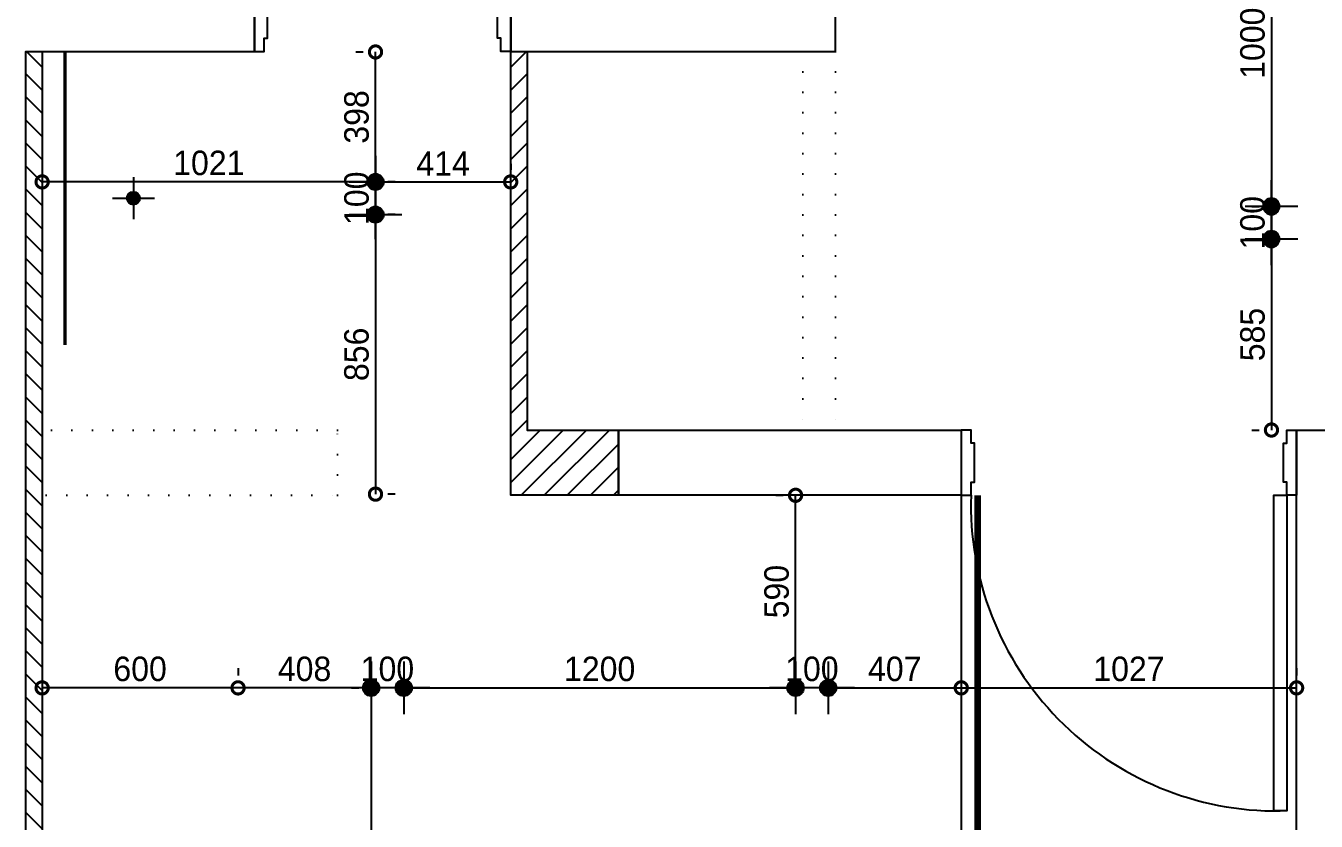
# Model space of a CAD drawing. Header units: inches. Extents: x 15866 to 103813, y -56635 to -28561.
# Drawn here: x 41414 to 45366, y -37621 to -35184 of the extents above; entities that cross this region are included whole.
import ezdxf

# ---------------------------------------------------------------- set-up
doc = ezdxf.new("R2010")
doc.units = ezdxf.units.IN
doc.header["$LTSCALE"] = 50
doc.header["$MEASUREMENT"] = 0
doc.linetypes.add('DOT', pattern=[0.25, 0, -0.25])
doc.linetypes.add('HID', pattern=[2.5, 1.5, -1])
for name, color, linetype in [('03-WAL NEW', 3, 'Continuous'), ('06-LIGHT', 4, 'Continuous'), ('07-DIM WAL', 5, 'Continuous'), ('2-con', 2, 'Continuous'), ('3.기호.계단선', 30, 'Continuous'), ('CEIL-LIGHT', 7, 'Continuous'), ('CO-DO-FR', 7, 'Continuous'), ('CO-DOOR', 8, 'Continuous'), ('RC-LIGHT', 7, 'Continuous')]:
    doc.layers.add(name, color=color, linetype=linetype)
doc.styles.add('스타일1', font='HY울릉도M.TTF')
doc.dimstyles.new('30', dxfattribs={"dimscale": 30, "dimtxt": 2.5, "dimasz": 2.5, "dimexe": 1.25, "dimexo": 2, "dimtad": 1, "dimdec": 0, "dimtxsty": '스타일1', "dimblk": 'DOTSMALL', "dimcen": 2.5, "dimclrd": 1, "dimclre": 1, "dimclrt": 7, "dimadec": 0, "dimazin": 0, "dimtfac": 1, "dimtdec": 0, "dimtix": 1, "dimtmove": 0, "dimatfit": 3, "dimldrblk": 'DOTSMALL', "dimfxl": 1.25, "dimarcsym": 0})

# ---------------------------------------------------------------- blocks, each defined once
blk = doc.blocks.new('vudausewh')
at = {"layer": '2-con'}
for p, q in [((20614, -35262.6), (20614, -35062.6)), ((19914, -40202.6), (19914, -35262.6)), ((19914, -35262.6), (20614, -35262.6)), ((21729, -36622.6), (21729, -36422.6)), ((21729, -36422.6), (22779, -36422.6)), ((22779, -36422.6), (22779, -36622.6)), ((22779, -36622.6), (21729, -36622.6))]:
    blk.add_line(p, q, dxfattribs=at)
for points in [[(21399, -35262.6), (21399, -35062.6), (21406, -35062.6)], [(21399, -35262.6), (22394, -35262.6), (22394, -35127.6), (21582, -35127.6)], [(24016, -36422.6), (24016, -40394.6), (23401, -40394.6), (23401, -40202.6), (23806, -40202.6), (23806, -36422.6), (24016, -36422.6)]]:
    blk.add_lwpolyline(points, dxfattribs=at)
at = {"layer": '3.기호.계단선', "color": 10, "linetype": 'DOT', "ltscale": 5}
for p, q in [((22294, -35262.6), (22294, -36422.6)), ((22394, -35262.6), (22394, -36422.6))]:
    blk.add_line(p, q, dxfattribs=at)
blk.add_lwpolyline([(20869, -36422.6), (19914, -36422.6), (19914, -36622.6), (20869, -36622.6)], close=True, dxfattribs=at)
blk = doc.blocks.new('cjswjdej')
at = {"layer": '03-WAL NEW'}
h = blk.add_hatch(dxfattribs=at)
h.set_pattern_fill('_USER', color=256, scale=50, angle=45, pattern_type=0)
h.set_pattern_definition([(45, (21500, 0), (-35.35534, 35.35534), [])])
h.paths.add_polyline_path([(43229, -36622.6), (42899, -36622.6), (42899, -35262.6), (42949, -35262.6), (42949, -36422.6), (43229, -36422.6)])
at = {"layer": '3.기호.계단선'}
h = blk.add_hatch(dxfattribs=at)
h.set_pattern_fill('_USER', color=256, scale=50, angle=135, pattern_type=0)
h.set_pattern_definition([(135, (22164.73, -61266.545), (-35.35534, -35.35534), [])])
h.paths.add_polyline_path([(41414, -40202.6), (41414, -35262.6), (41464, -35262.6), (41464, -40202.6)])
at = {"layer": '03-WAL NEW'}
blk.add_lwpolyline([(43229, -36622.6), (42899, -36622.6), (42899, -35262.6), (42949, -35262.6), (42949, -36422.6), (43229, -36422.6), (43229, -36622.6)], dxfattribs=at)
at = {"layer": '3.기호.계단선'}
blk.add_lwpolyline([(41414, -40202.6), (41414, -35262.6), (41464, -35262.6), (41464, -40202.6)], close=True, dxfattribs=at)
at = {"layer": 'CO-DO-FR', "color": 8}
for points in [[(42114, -35062.6), (42114, -35262.6), (42144, -35262.6), (42144, -35222.6), (42154, -35222.6), (42154, -35102.6), (42144, -35102.6), (42144, -35062.6), (42114, -35062.6)], [(42899, -35062.6), (42899, -35262.6), (42869, -35262.6), (42869, -35222.6), (42859, -35222.6), (42859, -35102.6), (42869, -35102.6), (42869, -35062.6), (42899, -35062.6)], [(44279, -36422.6), (44279, -36622.6), (44309, -36622.6), (44309, -36582.6), (44319, -36582.6), (44319, -36462.6), (44309, -36462.6), (44309, -36422.6), (44279, -36422.6)], [(45306, -36422.6), (45306, -36622.6), (45276, -36622.6), (45276, -36582.6), (45266, -36582.6), (45266, -36462.6), (45276, -36462.6), (45276, -36422.6), (45306, -36422.6)]]:
    blk.add_lwpolyline(points, close=True, dxfattribs=at)
at = {"layer": 'CO-DOOR', "color": 8}
blk.add_lwpolyline([(45236, -37589.6), (45236, -36622.6), (45276, -36622.6), (45276, -37589.6)], close=True, dxfattribs=at)
blk.add_arc((45246, -36652.1), 937.5, 178.1915, 270.6112, dxfattribs=at)
blk.add_blockref('vudausewh', (21500, 0))
blk = doc.blocks.new('1')
at = {"linetype": 'Continuous'}
h = blk.add_hatch(color=4, dxfattribs=at)
h.dxf.hatch_style = 1
edge = h.paths.add_edge_path()
edge.add_arc((11539653.5, -14273503.8), 37.5, 0, 360)
at = {"color": 1, "linetype": 'Continuous'}
for p, q in [((11539653.5, -14273637.1), (11539653.5, -14273370.5)), ((11539520.2, -14273503.8), (11539786.8, -14273503.8))]:
    blk.add_line(p, q, dxfattribs=at)
at = {"color": 4, "linetype": 'Continuous'}
for radius in [41.5, 37.5]:
    blk.add_circle((11539653.5, -14273503.8), radius, dxfattribs=at)
blk = doc.blocks.new('_DOTSMALL')
at = {"color": 0, "linetype": 'ByBlock', "const_width": 0.5}
blk.add_lwpolyline([(-0.0625, 0, 1), (0.0625, 0, 1)], format="xyb", close=True, dxfattribs=at)
blk = doc.blocks.new('*D157')
at = {"layer": '07-DIM WAL', "color": 1, "lineweight": -2, "transparency": 16777216}
for p, q in [((42485, -35837.6), (42485, -35587.6)), ((42545, -35662.6), (42522.5, -35662.6)), ((42545, -35762.6), (42522.5, -35762.6))]:
    blk.add_line(p, q, dxfattribs=at)
at = {"layer": 'Defpoints', "color": 0, "transparency": 16777216}
for p in [(42485, -35662.6), (42485, -35662.6), (42485, -35762.6)]:
    blk.add_point(p, dxfattribs=at)
at = {"layer": '07-DIM WAL', "color": 1, "lineweight": -2, "transparency": 16777216, "xscale": 75, "yscale": 75, "zscale": 75}
for p, rotation in [((42485, -35662.6), 270), ((42485, -35762.6), 90)]:
    blk.add_blockref('_DOTSMALL', p, dxfattribs=dict(at, rotation=rotation))
at = {"layer": '07-DIM WAL', "color": 7, "transparency": 16777216, "insert": (42427.2, -35712.6), "char_height": 75, "attachment_point": 5, "rotation": 90, "style": '스타일1'}
blk.add_mtext('100', dxfattribs=at)
blk = doc.blocks.new('*D176')
at = {"layer": '07-DIM WAL', "color": 1, "lineweight": -2, "transparency": 16777216}
for p, q in [((42485, -35607.2), (42485, -35625.1)), ((42899, -35607.2), (42899, -35625.1)), ((42485, -35662.6), (42899, -35662.6))]:
    blk.add_line(p, q, dxfattribs=at)
at = {"layer": 'Defpoints', "color": 0, "transparency": 16777216}
for p in [(42485, -35667.2), (42899, -35662.6), (42899, -35667.2)]:
    blk.add_point(p, dxfattribs=at)
at = {"layer": '07-DIM WAL', "color": 1, "lineweight": -2, "transparency": 16777216, "xscale": 75, "yscale": 75, "zscale": 75, "rotation": 180}
blk.add_blockref('_DOTSMALL', (42485, -35662.6), dxfattribs=at)
at = {"layer": '07-DIM WAL', "color": 1, "lineweight": -2, "transparency": 16777216, "xscale": 75, "yscale": 75, "zscale": 75}
blk.add_blockref('_DOTSMALL', (42899, -35662.6), dxfattribs=at)
at = {"layer": '07-DIM WAL', "color": 7, "transparency": 16777216, "insert": (42692, -35606.2), "char_height": 75, "attachment_point": 5, "style": '스타일1'}
blk.add_mtext('414', dxfattribs=at)
blk = doc.blocks.new('*D177')
at = {"layer": '07-DIM WAL', "color": 1, "lineweight": -2, "transparency": 16777216}
for p, q in [((41464, -35602.6), (41464, -35625.1)), ((42485, -35602.6), (42485, -35625.1)), ((42485, -35662.6), (41464, -35662.6))]:
    blk.add_line(p, q, dxfattribs=at)
at = {"layer": 'Defpoints', "color": 0, "transparency": 16777216}
for p in [(41464, -35662.6), (41464, -35662.6), (42485, -35662.6)]:
    blk.add_point(p, dxfattribs=at)
at = {"layer": '07-DIM WAL', "color": 1, "lineweight": -2, "transparency": 16777216, "xscale": 75, "yscale": 75, "zscale": 75, "rotation": 180}
blk.add_blockref('_DOTSMALL', (41464, -35662.6), dxfattribs=at)
at = {"layer": '07-DIM WAL', "color": 1, "lineweight": -2, "transparency": 16777216, "xscale": 75, "yscale": 75, "zscale": 75}
blk.add_blockref('_DOTSMALL', (42485, -35662.6), dxfattribs=at)
at = {"layer": '07-DIM WAL', "color": 7, "transparency": 16777216, "insert": (41974.5, -35604.8), "char_height": 75, "attachment_point": 5, "style": '스타일1'}
blk.add_mtext('1021', dxfattribs=at)
blk = doc.blocks.new('*D178')
at = {"layer": '07-DIM WAL', "color": 1, "lineweight": -2, "transparency": 16777216}
for p, q in [((42425, -35264.5), (42447.5, -35264.5)), ((42485, -35662.6), (42485, -35264.5)), ((42425, -35662.6), (42447.5, -35662.6))]:
    blk.add_line(p, q, dxfattribs=at)
at = {"layer": 'Defpoints', "color": 0, "transparency": 16777216}
for p in [(42485, -35264.5), (42485, -35264.5), (42485, -35662.6)]:
    blk.add_point(p, dxfattribs=at)
at = {"layer": '07-DIM WAL', "color": 1, "lineweight": -2, "transparency": 16777216, "xscale": 75, "yscale": 75, "zscale": 75}
for p, rotation in [((42485, -35264.5), 90), ((42485, -35662.6), 270)]:
    blk.add_blockref('_DOTSMALL', p, dxfattribs=dict(at, rotation=rotation))
at = {"layer": '07-DIM WAL', "color": 7, "transparency": 16777216, "insert": (42427.2, -35463.5), "char_height": 75, "attachment_point": 5, "rotation": 90, "style": '스타일1'}
blk.add_mtext('398', dxfattribs=at)
blk = doc.blocks.new('*D179')
at = {"layer": '07-DIM WAL', "color": 1, "lineweight": -2, "transparency": 16777216}
for p, q in [((42485, -35762.6), (42485, -36619)), ((42545, -35762.6), (42522.5, -35762.6)), ((42545, -36619), (42522.5, -36619))]:
    blk.add_line(p, q, dxfattribs=at)
at = {"layer": 'Defpoints', "color": 0, "transparency": 16777216}
for p in [(42485, -35762.6), (42485, -36619), (42485, -36619)]:
    blk.add_point(p, dxfattribs=at)
at = {"layer": '07-DIM WAL', "color": 1, "lineweight": -2, "transparency": 16777216, "xscale": 75, "yscale": 75, "zscale": 75}
for p, rotation in [((42485, -35762.6), 90), ((42485, -36619), 270)]:
    blk.add_blockref('_DOTSMALL', p, dxfattribs=dict(at, rotation=rotation))
at = {"layer": '07-DIM WAL', "color": 7, "transparency": 16777216, "insert": (42427.1, -36190.8), "char_height": 75, "attachment_point": 5, "rotation": 90, "style": '스타일1'}
blk.add_mtext('856', dxfattribs=at)
blk = doc.blocks.new('*D229')
at = {"layer": '07-DIM WAL', "color": 1, "lineweight": -2, "transparency": 16777216}
for p, q in [((45169, -34737.6), (45191.5, -34737.6)), ((45229, -34737.6), (45229, -35737.6)), ((45289, -35737.6), (45266.5, -35737.6))]:
    blk.add_line(p, q, dxfattribs=at)
at = {"layer": 'Defpoints', "color": 0, "transparency": 16777216}
for p in [(45229, -34737.6), (45229, -35737.6), (45229, -35737.6)]:
    blk.add_point(p, dxfattribs=at)
at = {"layer": '07-DIM WAL', "color": 1, "lineweight": -2, "transparency": 16777216, "xscale": 75, "yscale": 75, "zscale": 75}
for p, rotation in [((45229, -34737.6), 90), ((45229, -35737.6), 270)]:
    blk.add_blockref('_DOTSMALL', p, dxfattribs=dict(at, rotation=rotation))
at = {"layer": '07-DIM WAL', "color": 7, "transparency": 16777216, "insert": (45171.2, -35237.6), "char_height": 75, "attachment_point": 5, "rotation": 90, "style": '스타일1'}
blk.add_mtext('1000', dxfattribs=at)
blk = doc.blocks.new('*D230')
at = {"layer": '07-DIM WAL', "color": 1, "lineweight": -2, "transparency": 16777216}
for p, q in [((45229, -35662.6), (45229, -35912.6)), ((45169, -35737.6), (45191.5, -35737.6)), ((45169, -35837.6), (45191.5, -35837.6))]:
    blk.add_line(p, q, dxfattribs=at)
at = {"layer": 'Defpoints', "color": 0, "transparency": 16777216}
for p in [(45229, -35737.6), (45229, -35837.6), (45229, -35837.6)]:
    blk.add_point(p, dxfattribs=at)
at = {"layer": '07-DIM WAL', "color": 1, "lineweight": -2, "transparency": 16777216, "xscale": 75, "yscale": 75, "zscale": 75}
for p, rotation in [((45229, -35737.6), 270), ((45229, -35837.6), 90)]:
    blk.add_blockref('_DOTSMALL', p, dxfattribs=dict(at, rotation=rotation))
at = {"layer": '07-DIM WAL', "color": 7, "transparency": 16777216, "insert": (45171.2, -35787.6), "char_height": 75, "attachment_point": 5, "rotation": 90, "style": '스타일1'}
blk.add_mtext('100', dxfattribs=at)
blk = doc.blocks.new('*D231')
at = {"layer": '07-DIM WAL', "color": 1, "lineweight": -2, "transparency": 16777216}
for p, q in [((45169, -35837.6), (45191.5, -35837.6)), ((45229, -35837.6), (45229, -36422.6)), ((45169, -36422.6), (45191.5, -36422.6))]:
    blk.add_line(p, q, dxfattribs=at)
at = {"layer": 'Defpoints', "color": 0, "transparency": 16777216}
for p in [(45229, -35837.6), (45229, -36422.6), (45229, -36422.6)]:
    blk.add_point(p, dxfattribs=at)
at = {"layer": '07-DIM WAL', "color": 1, "lineweight": -2, "transparency": 16777216, "xscale": 75, "yscale": 75, "zscale": 75}
for p, rotation in [((45229, -35837.6), 90), ((45229, -36422.6), 270)]:
    blk.add_blockref('_DOTSMALL', p, dxfattribs=dict(at, rotation=rotation))
at = {"layer": '07-DIM WAL', "color": 7, "transparency": 16777216, "insert": (45171.2, -36130.1), "char_height": 75, "attachment_point": 5, "rotation": 90, "style": '스타일1'}
blk.add_mtext('585', dxfattribs=at)
blk = doc.blocks.new('*D232')
at = {"layer": '07-DIM WAL', "color": 1, "lineweight": -2, "transparency": 16777216}
for p, q in [((42471.5, -37152.6), (42471.5, -37175.1)), ((42571.5, -37152.6), (42571.5, -37175.1)), ((42646.5, -37212.6), (42396.5, -37212.6))]:
    blk.add_line(p, q, dxfattribs=at)
at = {"layer": 'Defpoints', "color": 0, "transparency": 16777216}
for p in [(42471.5, -37212.6), (42471.5, -37212.6), (42571.5, -37212.6)]:
    blk.add_point(p, dxfattribs=at)
at = {"layer": '07-DIM WAL', "color": 1, "lineweight": -2, "transparency": 16777216, "xscale": 75, "yscale": 75, "zscale": 75}
blk.add_blockref('_DOTSMALL', (42471.5, -37212.6), dxfattribs=at)
at = {"layer": '07-DIM WAL', "color": 1, "lineweight": -2, "transparency": 16777216, "xscale": 75, "yscale": 75, "zscale": 75, "rotation": 180}
blk.add_blockref('_DOTSMALL', (42571.5, -37212.6), dxfattribs=at)
at = {"layer": '07-DIM WAL', "color": 7, "transparency": 16777216, "insert": (42521.5, -37154.8), "char_height": 75, "attachment_point": 5, "style": '스타일1'}
blk.add_mtext('100', dxfattribs=at)
blk = doc.blocks.new('*D234')
at = {"layer": '07-DIM WAL', "color": 1, "lineweight": -2, "transparency": 16777216}
for p, q in [((43771.5, -37152.6), (43771.5, -37175.1)), ((43871.5, -37152.6), (43871.5, -37175.1)), ((43946.5, -37212.6), (43696.5, -37212.6))]:
    blk.add_line(p, q, dxfattribs=at)
at = {"layer": 'Defpoints', "color": 0, "transparency": 16777216}
for p in [(43771.5, -37212.6), (43771.5, -37212.6), (43871.5, -37212.6)]:
    blk.add_point(p, dxfattribs=at)
at = {"layer": '07-DIM WAL', "color": 1, "lineweight": -2, "transparency": 16777216, "xscale": 75, "yscale": 75, "zscale": 75}
blk.add_blockref('_DOTSMALL', (43771.5, -37212.6), dxfattribs=at)
at = {"layer": '07-DIM WAL', "color": 1, "lineweight": -2, "transparency": 16777216, "xscale": 75, "yscale": 75, "zscale": 75, "rotation": 180}
blk.add_blockref('_DOTSMALL', (43871.5, -37212.6), dxfattribs=at)
at = {"layer": '07-DIM WAL', "color": 7, "transparency": 16777216, "insert": (43821.5, -37154.8), "char_height": 75, "attachment_point": 5, "style": '스타일1'}
blk.add_mtext('100', dxfattribs=at)
blk = doc.blocks.new('*D236')
at = {"layer": '07-DIM WAL', "color": 1, "lineweight": -2, "transparency": 16777216}
for p, q in [((42571.5, -37152.6), (42571.5, -37175.1)), ((43771.5, -37152.6), (43771.5, -37175.1)), ((42571.5, -37212.6), (43771.5, -37212.6))]:
    blk.add_line(p, q, dxfattribs=at)
at = {"layer": 'Defpoints', "color": 0, "transparency": 16777216}
for p in [(42571.5, -37212.6), (43771.5, -37212.6), (43771.5, -37212.6)]:
    blk.add_point(p, dxfattribs=at)
at = {"layer": '07-DIM WAL', "color": 1, "lineweight": -2, "transparency": 16777216, "xscale": 75, "yscale": 75, "zscale": 75, "rotation": 180}
blk.add_blockref('_DOTSMALL', (42571.5, -37212.6), dxfattribs=at)
at = {"layer": '07-DIM WAL', "color": 1, "lineweight": -2, "transparency": 16777216, "xscale": 75, "yscale": 75, "zscale": 75}
blk.add_blockref('_DOTSMALL', (43771.5, -37212.6), dxfattribs=at)
at = {"layer": '07-DIM WAL', "color": 7, "transparency": 16777216, "insert": (43171.5, -37154.8), "char_height": 75, "attachment_point": 5, "style": '스타일1'}
blk.add_mtext('1200', dxfattribs=at)
blk = doc.blocks.new('*D237')
at = {"layer": '07-DIM WAL', "color": 1, "lineweight": -2, "transparency": 16777216}
for p, q in [((42411.5, -37212.6), (42434, -37212.6)), ((42471.5, -37212.6), (42471.5, -38412.6)), ((42411.5, -38412.6), (42434, -38412.6))]:
    blk.add_line(p, q, dxfattribs=at)
at = {"layer": 'Defpoints', "color": 0, "transparency": 16777216}
for p in [(42471.5, -37212.6), (42471.5, -38412.6), (42471.5, -38412.6)]:
    blk.add_point(p, dxfattribs=at)
at = {"layer": '07-DIM WAL', "color": 1, "lineweight": -2, "transparency": 16777216, "xscale": 75, "yscale": 75, "zscale": 75}
for p, rotation in [((42471.5, -37212.6), 90), ((42471.5, -38412.6), 270)]:
    blk.add_blockref('_DOTSMALL', p, dxfattribs=dict(at, rotation=rotation))
at = {"layer": '07-DIM WAL', "color": 7, "transparency": 16777216, "insert": (42413.7, -37812.6), "char_height": 75, "attachment_point": 5, "rotation": 90, "style": '스타일1'}
blk.add_mtext('1200', dxfattribs=at)
blk = doc.blocks.new('*D251')
at = {"layer": '07-DIM WAL', "color": 1, "lineweight": -2, "transparency": 16777216}
for p, q in [((43711.5, -36622.6), (43734, -36622.6)), ((43771.5, -37212.6), (43771.5, -36622.6)), ((43711.5, -37212.6), (43734, -37212.6))]:
    blk.add_line(p, q, dxfattribs=at)
at = {"layer": 'Defpoints', "color": 0, "transparency": 16777216}
for p in [(43771.5, -36622.6), (43771.5, -36622.6), (43771.5, -37212.6)]:
    blk.add_point(p, dxfattribs=at)
at = {"layer": '07-DIM WAL', "color": 1, "lineweight": -2, "transparency": 16777216, "xscale": 75, "yscale": 75, "zscale": 75}
for p, rotation in [((43771.5, -36622.6), 90), ((43771.5, -37212.6), 270)]:
    blk.add_blockref('_DOTSMALL', p, dxfattribs=dict(at, rotation=rotation))
at = {"layer": '07-DIM WAL', "color": 7, "transparency": 16777216, "insert": (43713.7, -36917.6), "char_height": 75, "attachment_point": 5, "rotation": 90, "style": '스타일1'}
blk.add_mtext('590', dxfattribs=at)
blk = doc.blocks.new('*D252')
at = {"layer": '07-DIM WAL', "color": 1, "lineweight": -2, "transparency": 16777216}
for p, q in [((43871.5, -37152.6), (43871.5, -37175.1)), ((44279, -37152.6), (44279, -37175.1)), ((43871.5, -37212.6), (44279, -37212.6))]:
    blk.add_line(p, q, dxfattribs=at)
at = {"layer": 'Defpoints', "color": 0, "transparency": 16777216}
for p in [(43871.5, -37212.6), (44279, -37212.6), (44279, -37212.6)]:
    blk.add_point(p, dxfattribs=at)
at = {"layer": '07-DIM WAL', "color": 1, "lineweight": -2, "transparency": 16777216, "xscale": 75, "yscale": 75, "zscale": 75, "rotation": 180}
blk.add_blockref('_DOTSMALL', (43871.5, -37212.6), dxfattribs=at)
at = {"layer": '07-DIM WAL', "color": 1, "lineweight": -2, "transparency": 16777216, "xscale": 75, "yscale": 75, "zscale": 75}
blk.add_blockref('_DOTSMALL', (44279, -37212.6), dxfattribs=at)
at = {"layer": '07-DIM WAL', "color": 7, "transparency": 16777216, "insert": (44075.2, -37154.8), "char_height": 75, "attachment_point": 5, "style": '스타일1'}
blk.add_mtext('407', dxfattribs=at)
blk = doc.blocks.new('*D253')
at = {"layer": '07-DIM WAL', "color": 1, "lineweight": -2, "transparency": 16777216}
for p, q in [((44279, -37152.6), (44279, -37175.1)), ((45306, -37152.6), (45306, -37175.1)), ((44279, -37212.6), (45306, -37212.6))]:
    blk.add_line(p, q, dxfattribs=at)
at = {"layer": 'Defpoints', "color": 0, "transparency": 16777216}
for p in [(44279, -37212.6), (45306, -37212.6), (45306, -37212.6)]:
    blk.add_point(p, dxfattribs=at)
at = {"layer": '07-DIM WAL', "color": 1, "lineweight": -2, "transparency": 16777216, "xscale": 75, "yscale": 75, "zscale": 75, "rotation": 180}
blk.add_blockref('_DOTSMALL', (44279, -37212.6), dxfattribs=at)
at = {"layer": '07-DIM WAL', "color": 1, "lineweight": -2, "transparency": 16777216, "xscale": 75, "yscale": 75, "zscale": 75}
blk.add_blockref('_DOTSMALL', (45306, -37212.6), dxfattribs=at)
at = {"layer": '07-DIM WAL', "color": 7, "transparency": 16777216, "insert": (44792.5, -37154.8), "char_height": 75, "attachment_point": 5, "style": '스타일1'}
blk.add_mtext('1027', dxfattribs=at)
blk = doc.blocks.new('*D254')
at = {"layer": '07-DIM WAL', "color": 1, "lineweight": -2, "transparency": 16777216}
for p, q in [((42064, -37152.6), (42064, -37175.1)), ((42471.5, -37152.6), (42471.5, -37175.1)), ((42471.5, -37212.6), (42064, -37212.6))]:
    blk.add_line(p, q, dxfattribs=at)
at = {"layer": 'Defpoints', "color": 0, "transparency": 16777216}
for p in [(42064, -37212.6), (42064, -37212.6), (42471.5, -37212.6)]:
    blk.add_point(p, dxfattribs=at)
at = {"layer": '07-DIM WAL', "color": 1, "lineweight": -2, "transparency": 16777216, "xscale": 75, "yscale": 75, "zscale": 75, "rotation": 180}
blk.add_blockref('_DOTSMALL', (42064, -37212.6), dxfattribs=at)
at = {"layer": '07-DIM WAL', "color": 1, "lineweight": -2, "transparency": 16777216, "xscale": 75, "yscale": 75, "zscale": 75}
blk.add_blockref('_DOTSMALL', (42471.5, -37212.6), dxfattribs=at)
at = {"layer": '07-DIM WAL', "color": 7, "transparency": 16777216, "insert": (42267.7, -37154.8), "char_height": 75, "attachment_point": 5, "style": '스타일1'}
blk.add_mtext('408', dxfattribs=at)
blk = doc.blocks.new('*D255')
at = {"layer": '07-DIM WAL', "color": 1, "lineweight": -2, "transparency": 16777216}
for p, q in [((41464, -37152.6), (41464, -37175.1)), ((42064, -37152.6), (42064, -37175.1)), ((42064, -37212.6), (41464, -37212.6))]:
    blk.add_line(p, q, dxfattribs=at)
at = {"layer": 'Defpoints', "color": 0, "transparency": 16777216}
for p in [(41464, -37212.6), (41464, -37212.6), (42064, -37212.6)]:
    blk.add_point(p, dxfattribs=at)
at = {"layer": '07-DIM WAL', "color": 1, "lineweight": -2, "transparency": 16777216, "xscale": 75, "yscale": 75, "zscale": 75, "rotation": 180}
blk.add_blockref('_DOTSMALL', (41464, -37212.6), dxfattribs=at)
at = {"layer": '07-DIM WAL', "color": 1, "lineweight": -2, "transparency": 16777216, "xscale": 75, "yscale": 75, "zscale": 75}
blk.add_blockref('_DOTSMALL', (42064, -37212.6), dxfattribs=at)
at = {"layer": '07-DIM WAL', "color": 7, "transparency": 16777216, "insert": (41764, -37154.8), "char_height": 75, "attachment_point": 5, "style": '스타일1'}
blk.add_mtext('600', dxfattribs=at)

msp = doc.modelspace()

# ---------------------------------------------------------------- linework, layer by layer
at = {"layer": '06-LIGHT', "color": 10, "linetype": 'HID'}
for points, const_width in [([(41533.8, -35262.6), (41533.8, -36162.6)], 10), ([(44329, -36622.6), (44329, -40202.6)], 20)]:
    msp.add_lwpolyline(points, dxfattribs=dict(at, const_width=const_width))
at = {"layer": 'CEIL-LIGHT'}
msp.add_lwpolyline([(44279, -36622.6), (44279, -40002.6), (44901, -40002.6), (44901, -40202.6)], dxfattribs=at)

# ---------------------------------------------------------------- block references
msp.add_blockref('cjswjdej', (0, 0))
at = {"layer": 'RC-LIGHT'}
for p, xscale, yscale, zscale, rotation in [((8640981.2, 6915935.9), 0.6024096385271789, 0.6024096385271789, 0.6024096385271789, 270), ((6920540.4, 5525566.2), 0.4819277108217431, 0.4819277108217431, 0.4819277108217431, 270), ((8640981.2, 6915835.9), 0.6024096385271789, 0.6024096385271789, 0.6024096385271789, 270), ((6994070, -8635708.8), 0.6024096385271789, 0.6024096385271789, 0.6024096385271789, 179.9999999999999), ((6994170, -8635708.8), 0.6024096385271789, 0.6024096385271789, 0.6024096385271789, 179.9999999999999), ((6995370, -8635708.8), 0.6024096385271789, 0.6024096385271789, 0.6024096385271789, 179.9999999999999), ((6995470, -8635708.8), 0.6024096385271789, 0.6024096385271789, 0.6024096385271789, 179.9999999999999)]:
    msp.add_blockref('1', p, dxfattribs=dict(at, xscale=xscale, yscale=yscale, zscale=zscale, rotation=rotation))
at = {"layer": 'RC-LIGHT', "xscale": -0.6024096385271789, "yscale": 0.6024096385271789, "zscale": 0.6024096385271789}
for p in [(6996827.5, 8562758.7), (6996827.5, 8562658.7)]:
    msp.add_blockref('1', p, dxfattribs=at)

# ---------------------------------------------------------------- dimensions: what is measured, and where the dimension line sits
at = {"layer": '07-DIM WAL'}
for base, p1, p2, angle, picture, middle in [((45229, -35737.6), (45229, -34737.6), (45229, -35737.6), 90, '*D229', (45171.2, -35237.6)), ((42485, -35264.5), (42485, -35662.6), (42485, -35264.5), 90, '*D178', (42427.2, -35463.5)), ((42485, -35662.6), (42485, -35762.6), (42485, -35662.6), 270, '*D157', (42427.2, -35712.6)), ((45229, -35837.6), (45229, -35737.6), (45229, -35837.6), 90, '*D230', (45171.2, -35787.6)), ((42485, -36619), (42485, -35762.6), (42485, -36619), 90, '*D179', (42427.1, -36190.8)), ((45229, -36422.6), (45229, -35837.6), (45229, -36422.6), 90, '*D231', (45171.2, -36130.1)), ((43771.5, -36622.6), (43771.5, -37180.6), (43771.5, -36622.6), 90, '*D251', (43713.7, -36917.6)), ((42471.5, -38412.6), (42471.5, -37212.6), (42471.5, -38412.6), 90, '*D237', (42413.7, -37812.6))]:
    dim = msp.add_linear_dim(base=base, p1=p1, p2=p2, angle=angle, dimstyle='30', dxfattribs=at)
    dim.commit()
    dim.dimension.update_dxf_attribs({"geometry": picture, "text_midpoint": middle})
for base, p1, p2, picture, middle in [((41464, -35662.6), (42485, -35662.6), (41464, -35662.6), '*D177', (41974.5, -35604.8)), ((42899, -35662.6), (42485, -35667.2), (42899, -35667.2), '*D176', (42692, -35606.2)), ((41464, -37212.6), (42064, -37212.6), (41464, -37212.6), '*D255', (41764, -37154.8)), ((42063.9843217, -37212.5604173), (42471.4843217, -37212.5604173), (42063.9843217, -37212.5604173), '*D254', (42267.7343217, -37154.7624812)), ((42471.5, -37212.6), (42571.5, -37212.6), (42471.5, -37212.6), '*D232', (42521.5, -37154.8)), ((43771.5, -37212.6), (42571.5, -37212.6), (43771.5, -37212.6), '*D236', (43171.5, -37154.8)), ((43771.5, -37212.6), (43871.5, -37212.6), (43771.5, -37212.6), '*D234', (43821.5, -37154.8)), ((44278.9843217, -37212.5604173), (43871.4843217, -37212.5604173), (44278.9843217, -37212.5604173), '*D252', (44075.2343217, -37154.8124146)), ((45306, -37212.6), (44279, -37212.6), (45306, -37212.6), '*D253', (44792.5, -37154.8))]:
    dim = msp.add_linear_dim(base=base, p1=p1, p2=p2, dimstyle='30', dxfattribs=at)
    dim.commit()
    dim.dimension.update_dxf_attribs({"geometry": picture, "text_midpoint": middle})

doc.saveas('drawing.dxf')
